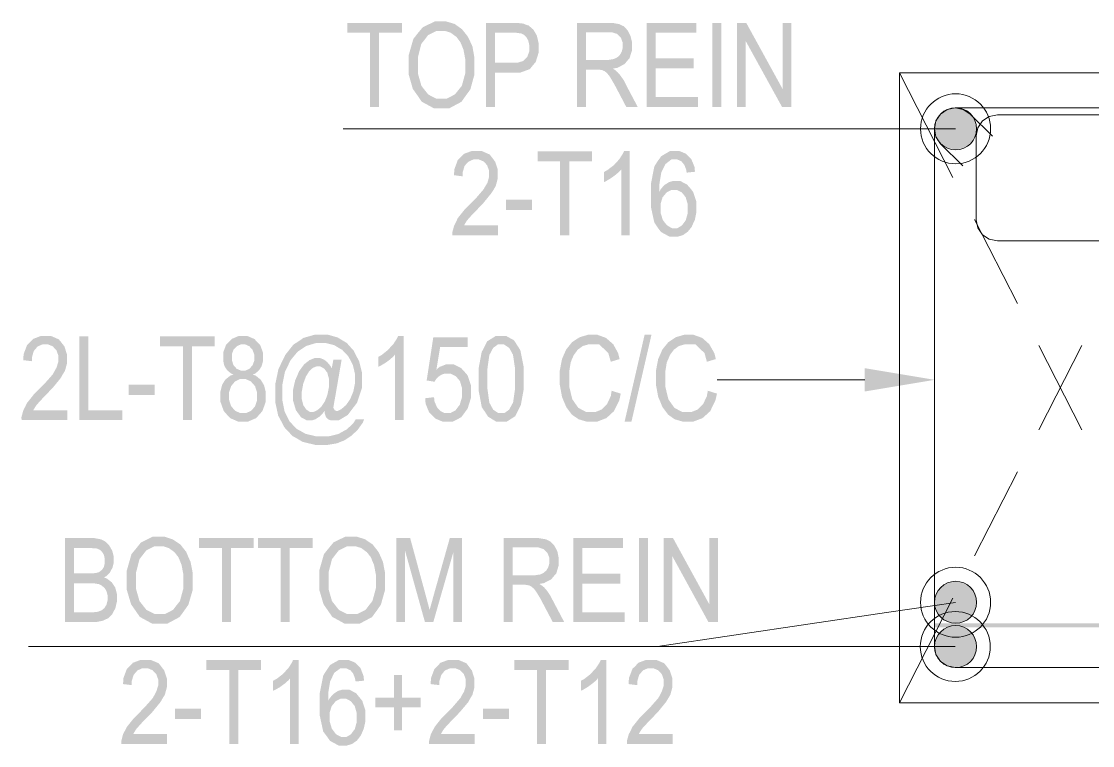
# Model space of a CAD drawing. Header units: millimetres. Extents: x 51.5 to 74.8, y 0.8 to 17.2.
# Drawn here: x 62.199 to 63.2, y 5.616 to 6.292 of the extents above; entities that cross this region are included whole.
import ezdxf

# ---------------------------------------------------------------- set-up
doc = ezdxf.new("R2010")
doc.units = ezdxf.units.MM
doc.layers.add('PDF_Geomertry', color=7, linetype='Continuous')
doc.layers.add('PDF_Solid Fills', color=7, linetype='Continuous')

msp = doc.modelspace()

# ---------------------------------------------------------------- hatches: boundary and pattern name
at = {"layer": 'PDF_Solid Fills', "transparency": 33554559}
for points in [[(62.525, 6.2126), (62.525, 6.2818), (62.5037, 6.2818), (62.5037, 6.2911), (62.5548, 6.2911), (62.5548, 6.2818), (62.5334, 6.2818), (62.5334, 6.2126)], [(62.7834, 6.2126), (62.7834, 6.2911), (62.83, 6.2911), (62.83, 6.2818), (62.7919, 6.2818), (62.7919, 6.2579), (62.8276, 6.2579), (62.8276, 6.2486), (62.7919, 6.2486), (62.7919, 6.2219), (62.8315, 6.2219), (62.8315, 6.2126)], [(62.868, 6.2126), (62.868, 6.2911), (62.8766, 6.2911), (62.9105, 6.2294), (62.9105, 6.2911), (62.9187, 6.2911), (62.9187, 6.2126), (62.91, 6.2126), (62.8761, 6.2741), (62.8761, 6.2126)], [(62.6445, 6.1018), (62.6445, 6.0926), (62.6019, 6.0926), (62.6019, 6.0954), (62.6036, 6.1016), (62.6054, 6.1051), (62.607, 6.1086), (62.6136, 6.1169), (62.6184, 6.1216), (62.624, 6.1272), (62.6312, 6.1356), (62.6329, 6.1387), (62.6347, 6.1416), (62.6363, 6.1473), (62.6363, 6.1498), (62.6363, 6.1529), (62.6345, 6.1577), (62.6329, 6.1597), (62.6311, 6.1615), (62.6268, 6.1634), (62.6241, 6.1634), (62.6215, 6.1634), (62.6169, 6.1613), (62.6151, 6.1594), (62.6133, 6.1573), (62.6116, 6.1515), (62.6116, 6.1476), (62.6034, 6.1487), (62.6038, 6.1543), (62.607, 6.1629), (62.6098, 6.1656), (62.6126, 6.1686), (62.62, 6.1713), (62.6244, 6.1713), (62.6294, 6.1713), (62.6368, 6.168), (62.6394, 6.1647), (62.6419, 6.1613), (62.6444, 6.1538), (62.6444, 6.1497), (62.6444, 6.1459), (62.6425, 6.1387), (62.6405, 6.1352), (62.6384, 6.1319), (62.6309, 6.1227), (62.6254, 6.1169), (62.6219, 6.1133), (62.6173, 6.1084), (62.6162, 6.107), (62.6152, 6.1058), (62.6136, 6.1031), (62.6129, 6.1018)], [(62.7026, 6.0926), (62.7026, 6.1618), (62.6815, 6.1618), (62.6815, 6.1711), (62.7325, 6.1711), (62.7325, 6.1618), (62.7111, 6.1618), (62.7111, 6.0926)], [(62.7676, 6.0926), (62.7597, 6.0926), (62.7597, 6.154), (62.7583, 6.1523), (62.7545, 6.1491), (62.7523, 6.1474), (62.75, 6.1458), (62.7458, 6.1433), (62.7438, 6.1423), (62.7438, 6.1518), (62.747, 6.1536), (62.7529, 6.1581), (62.7554, 6.1608), (62.7579, 6.1636), (62.7613, 6.1688), (62.7625, 6.1713), (62.7676, 6.1713)], [(62.2419, 5.929), (62.2419, 5.9197), (62.1993, 5.9197), (62.1991, 5.9224), (62.2009, 5.9288), (62.2027, 5.9323), (62.2044, 5.9358), (62.2109, 5.944), (62.2157, 5.9487), (62.2212, 5.9543), (62.2286, 5.9627), (62.2302, 5.9658), (62.2319, 5.9688), (62.2337, 5.9744), (62.2337, 5.977), (62.2337, 5.9799), (62.2319, 5.9849), (62.2302, 5.9868), (62.2284, 5.9887), (62.2241, 5.9905), (62.2215, 5.9905), (62.2187, 5.9905), (62.2143, 5.9886), (62.2125, 5.9865), (62.2107, 5.9844), (62.209, 5.9786), (62.209, 5.9748), (62.2008, 5.9758), (62.2012, 5.9815), (62.2044, 5.9899), (62.2072, 5.9927), (62.21, 5.9956), (62.2172, 5.9984), (62.2218, 5.9984), (62.2268, 5.9984), (62.2341, 5.9952), (62.2368, 5.9919), (62.2393, 5.9886), (62.2418, 5.9809), (62.2418, 5.9768), (62.2418, 5.973), (62.2398, 5.9658), (62.2377, 5.9624), (62.2358, 5.959), (62.2283, 5.9498), (62.2227, 5.9441), (62.2193, 5.9405), (62.2147, 5.9355), (62.2136, 5.9343), (62.2126, 5.9329), (62.2109, 5.9302), (62.2102, 5.929)], [(62.2532, 5.9197), (62.2532, 5.9981), (62.2616, 5.9981), (62.2616, 5.929), (62.2933, 5.929), (62.2933, 5.9197)], [(62.3501, 5.9197), (62.3501, 5.9888), (62.3288, 5.9888), (62.3288, 5.9981), (62.3798, 5.9981), (62.3798, 5.9888), (62.3586, 5.9888), (62.3586, 5.9197)], [(62.5563, 5.9197), (62.5483, 5.9197), (62.5483, 5.9811), (62.547, 5.9794), (62.5433, 5.9762), (62.5411, 5.9745), (62.5387, 5.9729), (62.5345, 5.9704), (62.5326, 5.9695), (62.5326, 5.9788), (62.5358, 5.9806), (62.5416, 5.9852), (62.5441, 5.988), (62.5466, 5.9906), (62.5501, 5.9959), (62.5512, 5.9984), (62.5563, 5.9984)], [(62.5765, 5.9402), (62.5848, 5.9412), (62.5852, 5.9373), (62.5875, 5.9318), (62.5891, 5.9299), (62.5909, 5.9281), (62.5948, 5.9263), (62.597, 5.9263), (62.6, 5.9263), (62.6048, 5.9288), (62.6068, 5.9315), (62.6088, 5.934), (62.6109, 5.9411), (62.6109, 5.9456), (62.6109, 5.9498), (62.609, 5.9563), (62.6069, 5.9587), (62.605, 5.9609), (62.6001, 5.9633), (62.597, 5.9633), (62.5952, 5.9633), (62.5919, 5.9623), (62.5904, 5.9613), (62.5887, 5.9602), (62.5862, 5.9574), (62.5854, 5.9556), (62.5779, 5.9568), (62.5841, 5.9972), (62.6162, 5.9972), (62.6162, 5.988), (62.5905, 5.988), (62.587, 5.9669), (62.5898, 5.9694), (62.5959, 5.9718), (62.5991, 5.9718), (62.6033, 5.9718), (62.6102, 5.9683), (62.6133, 5.9649), (62.6162, 5.9615), (62.6193, 5.9522), (62.6193, 5.9463), (62.6193, 5.9405), (62.6162, 5.9306), (62.6133, 5.9266), (62.6102, 5.9224), (62.6022, 5.9183), (62.5972, 5.9183), (62.593, 5.9183), (62.5859, 5.9212), (62.583, 5.9241), (62.5802, 5.927), (62.5769, 5.9351)], [(62.7508, 5.9472), (62.7593, 5.9445), (62.7579, 5.938), (62.7529, 5.9281), (62.7494, 5.9248), (62.7458, 5.9216), (62.7372, 5.9183), (62.732, 5.9183), (62.7276, 5.9183), (62.72, 5.9205), (62.7168, 5.9227), (62.7136, 5.9249), (62.7084, 5.9319), (62.7063, 5.9368), (62.7044, 5.9415), (62.7023, 5.9529), (62.7023, 5.9594), (62.7023, 5.9659), (62.7044, 5.9769), (62.7063, 5.9813), (62.7084, 5.9859), (62.7138, 5.9926), (62.7173, 5.9949), (62.7208, 5.9972), (62.7286, 5.9995), (62.7327, 5.9995), (62.7375, 5.9995), (62.7455, 5.9966), (62.7488, 5.9937), (62.7522, 5.9908), (62.7569, 5.9823), (62.7582, 5.9768), (62.75, 5.9743), (62.7477, 5.9824), (62.7391, 5.9906), (62.7326, 5.9906), (62.7294, 5.9906), (62.7238, 5.989), (62.7215, 5.9873), (62.7191, 5.9856), (62.7154, 5.9805), (62.7138, 5.977), (62.7125, 5.9736), (62.7111, 5.9648), (62.7111, 5.9594), (62.7111, 5.9513), (62.714, 5.9393), (62.7168, 5.9352), (62.7197, 5.9312), (62.7272, 5.9272), (62.7319, 5.9272), (62.7354, 5.9272), (62.7415, 5.9297), (62.744, 5.9322), (62.7465, 5.9347), (62.75, 5.9422)], [(62.8407, 5.9472), (62.8493, 5.9445), (62.8477, 5.938), (62.8429, 5.9281), (62.8393, 5.9248), (62.8357, 5.9216), (62.827, 5.9183), (62.822, 5.9183), (62.8175, 5.9183), (62.8098, 5.9205), (62.8066, 5.9227), (62.8036, 5.9249), (62.7983, 5.9319), (62.7963, 5.9368), (62.7943, 5.9415), (62.7922, 5.9529), (62.7922, 5.9594), (62.7922, 5.9659), (62.7943, 5.9769), (62.7963, 5.9813), (62.7983, 5.9859), (62.8038, 5.9926), (62.8073, 5.9949), (62.8107, 5.9972), (62.8184, 5.9995), (62.8227, 5.9995), (62.8273, 5.9995), (62.8354, 5.9966), (62.8387, 5.9937), (62.842, 5.9908), (62.8468, 5.9823), (62.8482, 5.9768), (62.8398, 5.9743), (62.8376, 5.9824), (62.829, 5.9906), (62.8225, 5.9906), (62.8193, 5.9906), (62.8137, 5.989), (62.8113, 5.9873), (62.809, 5.9856), (62.8052, 5.9805), (62.8038, 5.977), (62.8023, 5.9736), (62.8009, 5.9648), (62.8009, 5.9594), (62.8009, 5.9513), (62.8038, 5.9393), (62.8066, 5.9352), (62.8095, 5.9312), (62.817, 5.9272), (62.8218, 5.9272), (62.8252, 5.9272), (62.8313, 5.9297), (62.8338, 5.9322), (62.8363, 5.9347), (62.8398, 5.9422)], [(62.3865, 5.7309), (62.3865, 5.8001), (62.3652, 5.8001), (62.3652, 5.8094), (62.4163, 5.8094), (62.4163, 5.8001), (62.395, 5.8001), (62.395, 5.7309)], [(62.4415, 5.7309), (62.4415, 5.8001), (62.4202, 5.8001), (62.4202, 5.8094), (62.4712, 5.8094), (62.4712, 5.8001), (62.45, 5.8001), (62.45, 5.7309)], [(62.5497, 5.7309), (62.5497, 5.8094), (62.5625, 5.8094), (62.5776, 5.7538), (62.5807, 5.7422), (62.5812, 5.7444), (62.583, 5.7506), (62.5841, 5.7548), (62.5995, 5.8094), (62.6109, 5.8094), (62.6109, 5.7309), (62.6029, 5.7309), (62.6029, 5.7966), (62.5841, 5.7309), (62.5763, 5.7309), (62.5577, 5.7977), (62.5577, 5.7309)], [(62.715, 5.7309), (62.715, 5.8094), (62.7615, 5.8094), (62.7615, 5.8001), (62.7234, 5.8001), (62.7234, 5.7762), (62.759, 5.7762), (62.759, 5.7669), (62.7234, 5.7669), (62.7234, 5.7402), (62.7629, 5.7402), (62.7629, 5.7309)], [(62.7994, 5.7309), (62.7994, 5.8094), (62.8082, 5.8094), (62.842, 5.7477), (62.842, 5.8094), (62.8501, 5.8094), (62.8501, 5.7309), (62.8413, 5.7309), (62.8076, 5.7924), (62.8076, 5.7309)], [(62.3351, 5.6262), (62.3351, 5.6169), (62.2926, 5.6169), (62.2925, 5.6197), (62.2941, 5.6261), (62.2959, 5.6295), (62.2977, 5.633), (62.3043, 5.6412), (62.309, 5.6459), (62.3145, 5.6515), (62.3219, 5.6599), (62.3236, 5.663), (62.3252, 5.6661), (62.327, 5.6716), (62.327, 5.6743), (62.327, 5.6772), (62.3252, 5.6822), (62.3234, 5.684), (62.3218, 5.6859), (62.3175, 5.6877), (62.3148, 5.6877), (62.312, 5.6877), (62.3076, 5.6858), (62.3058, 5.6837), (62.304, 5.6816), (62.3022, 5.6758), (62.3022, 5.672), (62.2941, 5.673), (62.2945, 5.6787), (62.2977, 5.6872), (62.3005, 5.6899), (62.3033, 5.6929), (62.3105, 5.6956), (62.3151, 5.6956), (62.32, 5.6956), (62.3275, 5.6924), (62.33, 5.6891), (62.3326, 5.6858), (62.3351, 5.6781), (62.3351, 5.674), (62.3351, 5.6702), (62.3332, 5.663), (62.3311, 5.6597), (62.3291, 5.6562), (62.3216, 5.647), (62.3161, 5.6413), (62.3125, 5.6377), (62.308, 5.6327), (62.3069, 5.6315), (62.3059, 5.6301), (62.3043, 5.6274), (62.3036, 5.6262)], [(62.3933, 5.6169), (62.3933, 5.6861), (62.372, 5.6861), (62.372, 5.6954), (62.423, 5.6954), (62.423, 5.6861), (62.4018, 5.6861), (62.4018, 5.6169)], [(62.4582, 5.6169), (62.4502, 5.6169), (62.4502, 5.6783), (62.4488, 5.6766), (62.4452, 5.6734), (62.4429, 5.6718), (62.4407, 5.6701), (62.4363, 5.6676), (62.4344, 5.6668), (62.4344, 5.6761), (62.4377, 5.6779), (62.4436, 5.6824), (62.4461, 5.6852), (62.4486, 5.6879), (62.452, 5.6931), (62.453, 5.6956), (62.4582, 5.6956)], [(62.6227, 5.6262), (62.6227, 5.6169), (62.5801, 5.6169), (62.5801, 5.6197), (62.5818, 5.6261), (62.5836, 5.6295), (62.5854, 5.633), (62.5919, 5.6412), (62.5966, 5.6459), (62.6022, 5.6515), (62.6094, 5.6599), (62.6111, 5.663), (62.6129, 5.6661), (62.6145, 5.6716), (62.6145, 5.6743), (62.6145, 5.6772), (62.6127, 5.6822), (62.6111, 5.684), (62.6093, 5.6859), (62.605, 5.6877), (62.6025, 5.6877), (62.5997, 5.6877), (62.5951, 5.6858), (62.5933, 5.6837), (62.5916, 5.6816), (62.5898, 5.6758), (62.5898, 5.672), (62.5816, 5.673), (62.582, 5.6787), (62.5852, 5.6872), (62.588, 5.6899), (62.5908, 5.6929), (62.5982, 5.6956), (62.6026, 5.6956), (62.6076, 5.6956), (62.6151, 5.6924), (62.6176, 5.6891), (62.6201, 5.6858), (62.6226, 5.6781), (62.6226, 5.674), (62.6226, 5.6702), (62.6207, 5.663), (62.6187, 5.6597), (62.6168, 5.6562), (62.6091, 5.647), (62.6036, 5.6413), (62.6001, 5.6377), (62.5955, 5.6327), (62.5945, 5.6315), (62.5934, 5.6301), (62.5918, 5.6274), (62.5912, 5.6262)], [(62.6809, 5.6169), (62.6809, 5.6861), (62.6597, 5.6861), (62.6597, 5.6954), (62.7107, 5.6954), (62.7107, 5.6861), (62.6894, 5.6861), (62.6894, 5.6169)], [(62.7458, 5.6169), (62.7379, 5.6169), (62.7379, 5.6783), (62.7365, 5.6766), (62.7327, 5.6734), (62.7305, 5.6718), (62.7282, 5.6701), (62.724, 5.6676), (62.722, 5.6668), (62.722, 5.6761), (62.7254, 5.6779), (62.7311, 5.6824), (62.7336, 5.6852), (62.7361, 5.6879), (62.7395, 5.6931), (62.7407, 5.6956), (62.7458, 5.6956)], [(62.8077, 5.6262), (62.8077, 5.6169), (62.7651, 5.6169), (62.765, 5.6197), (62.7668, 5.6261), (62.7686, 5.6295), (62.7702, 5.633), (62.7768, 5.6412), (62.7815, 5.6459), (62.787, 5.6515), (62.7944, 5.6599), (62.7961, 5.663), (62.7977, 5.6661), (62.7995, 5.6716), (62.7995, 5.6743), (62.7995, 5.6772), (62.7977, 5.6822), (62.7961, 5.684), (62.7943, 5.6859), (62.79, 5.6877), (62.7873, 5.6877), (62.7845, 5.6877), (62.7801, 5.6858), (62.7783, 5.6837), (62.7765, 5.6816), (62.7748, 5.6758), (62.7748, 5.672), (62.7666, 5.673), (62.767, 5.6787), (62.7702, 5.6872), (62.773, 5.6899), (62.7758, 5.6929), (62.783, 5.6956), (62.7876, 5.6956), (62.7926, 5.6956), (62.8, 5.6924), (62.8026, 5.6891), (62.8051, 5.6858), (62.8076, 5.6781), (62.8076, 5.674), (62.8076, 5.6702), (62.8057, 5.663), (62.8037, 5.6597), (62.8016, 5.6562), (62.7941, 5.647), (62.7886, 5.6413), (62.7851, 5.6377), (62.7805, 5.6327), (62.7794, 5.6315), (62.7784, 5.6301), (62.7768, 5.6274), (62.7761, 5.6262)], [(62.5473, 5.6297), (62.5473, 5.6512), (62.5298, 5.6512), (62.5298, 5.6602), (62.5473, 5.6602), (62.5473, 5.6816), (62.5548, 5.6816), (62.5548, 5.6602), (62.5723, 5.6602), (62.5723, 5.6512), (62.5548, 5.6512), (62.5548, 5.6297)]]:
    msp.add_hatch(color=256, dxfattribs=at).paths.add_polyline_path(points)
h = msp.add_hatch(color=256, dxfattribs=at)
h.paths.add_polyline_path([(62.5611, 6.2508), (62.5611, 6.2608), (62.5655, 6.2762), (62.5698, 6.2816), (62.5743, 6.287), (62.5854, 6.2924), (62.5919, 6.2924), (62.5962, 6.2924), (62.604, 6.2901), (62.6075, 6.2876), (62.6109, 6.2852), (62.6165, 6.2781), (62.6186, 6.2736), (62.6207, 6.269), (62.6226, 6.2581), (62.6226, 6.2518), (62.6226, 6.243), (62.6187, 6.2288), (62.6147, 6.2234), (62.6104, 6.2173), (62.599, 6.2112), (62.5919, 6.2112), (62.5847, 6.2112), (62.5733, 6.2174), (62.569, 6.2237), (62.565, 6.2293), (62.5611, 6.2429)])
h.paths.add_polyline_path([(62.5698, 6.2506), (62.5698, 6.2434), (62.573, 6.2322), (62.5762, 6.2281), (62.5794, 6.2241), (62.5872, 6.2201), (62.5918, 6.2201), (62.5965, 6.2201), (62.6044, 6.2243), (62.6076, 6.2283), (62.6108, 6.2323), (62.614, 6.2441), (62.614, 6.252), (62.614, 6.257), (62.6123, 6.2661), (62.6107, 6.2701), (62.6094, 6.2731), (62.6057, 6.278), (62.603, 6.2799), (62.6005, 6.2818), (62.595, 6.2836), (62.5919, 6.2836), (62.5872, 6.2836), (62.5791, 6.2795), (62.5761, 6.2755), (62.5729, 6.2715), (62.5698, 6.2591)])
h = msp.add_hatch(color=256, dxfattribs=at)
h.paths.add_polyline_path([(62.6334, 6.2126), (62.6334, 6.2911), (62.6577, 6.2911), (62.6619, 6.2911), (62.6683, 6.2904), (62.6704, 6.2895), (62.6732, 6.2886), (62.6776, 6.2848), (62.6793, 6.282), (62.6808, 6.2793), (62.6825, 6.2724), (62.6825, 6.2686), (62.6825, 6.2631), (62.6798, 6.2545), (62.677, 6.2512), (62.6744, 6.2479), (62.6651, 6.2445), (62.6584, 6.2445), (62.6419, 6.2445), (62.6419, 6.2126)])
h.paths.add_polyline_path([(62.6419, 6.2538), (62.6586, 6.2538), (62.6626, 6.2538), (62.6683, 6.2555), (62.6701, 6.2573), (62.6719, 6.2591), (62.6738, 6.2645), (62.6738, 6.268), (62.6738, 6.2704), (62.6729, 6.2744), (62.672, 6.2761), (62.6711, 6.2777), (62.669, 6.2799), (62.6676, 6.2806), (62.6663, 6.2812), (62.6618, 6.2818), (62.6584, 6.2818), (62.6419, 6.2818)])
h = msp.add_hatch(color=256, dxfattribs=at)
h.paths.add_polyline_path([(62.7183, 6.2126), (62.7183, 6.2911), (62.7469, 6.2911), (62.7513, 6.2911), (62.758, 6.2899), (62.7601, 6.2888), (62.7622, 6.2879), (62.7657, 6.2841), (62.767, 6.2816), (62.7684, 6.279), (62.7698, 6.2731), (62.7698, 6.2697), (62.7698, 6.2652), (62.7675, 6.2581), (62.7652, 6.2554), (62.7629, 6.2526), (62.7562, 6.2491), (62.7518, 6.2483), (62.7536, 6.2473), (62.7562, 6.2451), (62.7572, 6.244), (62.7591, 6.2418), (62.7625, 6.2368), (62.7638, 6.234), (62.7751, 6.2126), (62.7644, 6.2126), (62.7558, 6.229), (62.7533, 6.2337), (62.7495, 6.2401), (62.7483, 6.2419), (62.7469, 6.2436), (62.7445, 6.2458), (62.7433, 6.2463), (62.7422, 6.2469), (62.7388, 6.2474), (62.7366, 6.2474), (62.7268, 6.2474), (62.7268, 6.2126)])
h.paths.add_polyline_path([(62.7268, 6.2565), (62.7452, 6.2565), (62.7482, 6.2565), (62.7527, 6.2573), (62.7543, 6.258), (62.7559, 6.2587), (62.7583, 6.2609), (62.7593, 6.2624), (62.7602, 6.2641), (62.7611, 6.2677), (62.7611, 6.2697), (62.7611, 6.2727), (62.7594, 6.2773), (62.7576, 6.2791), (62.7558, 6.2808), (62.7507, 6.2824), (62.7472, 6.2824), (62.7268, 6.2824)])
h = msp.add_hatch(color=256, dxfattribs=at)
h.paths.add_polyline_path([(62.8287, 6.1519), (62.8209, 6.1511), (62.8204, 6.1541), (62.8187, 6.1584), (62.8176, 6.1597), (62.8161, 6.1616), (62.8122, 6.1634), (62.81, 6.1634), (62.8066, 6.1634), (62.8011, 6.1591), (62.799, 6.1548), (62.7972, 6.1512), (62.7954, 6.1402), (62.7954, 6.133), (62.7966, 6.1356), (62.8001, 6.1395), (62.8022, 6.1408), (62.8043, 6.1422), (62.8086, 6.1434), (62.8109, 6.1434), (62.8147, 6.1434), (62.8213, 6.1399), (62.8243, 6.1365), (62.827, 6.133), (62.83, 6.1238), (62.83, 6.118), (62.83, 6.1141), (62.8286, 6.1069), (62.827, 6.1037), (62.8257, 6.1005), (62.8219, 6.0958), (62.8197, 6.0943), (62.8175, 6.0927), (62.8125, 6.0912), (62.8098, 6.0912), (62.805, 6.0912), (62.7969, 6.0956), (62.7937, 6.0999), (62.7907, 6.1044), (62.7875, 6.119), (62.7875, 6.1293), (62.7875, 6.1406), (62.7907, 6.1569), (62.7938, 6.1618), (62.7972, 6.1665), (62.8054, 6.1713), (62.8105, 6.1713), (62.8141, 6.1713), (62.8202, 6.1688), (62.8227, 6.1663), (62.8252, 6.1638), (62.8282, 6.1566)])
h.paths.add_polyline_path([(62.7965, 6.118), (62.7965, 6.1137), (62.7986, 6.1069), (62.8005, 6.1043), (62.8026, 6.1018), (62.8072, 6.0991), (62.8098, 6.0991), (62.8122, 6.0991), (62.8163, 6.1016), (62.8182, 6.104), (62.82, 6.1065), (62.8219, 6.1131), (62.8219, 6.1174), (62.8219, 6.1216), (62.82, 6.128), (62.8182, 6.1304), (62.8163, 6.1327), (62.8119, 6.1349), (62.8093, 6.1349), (62.8068, 6.1349), (62.8023, 6.1327), (62.8004, 6.1304), (62.7984, 6.1281), (62.7965, 6.1219)])
h = msp.add_hatch(color=256, dxfattribs=at)
h.paths.add_polyline_path([(62.3973, 5.9623), (62.395, 5.9634), (62.3913, 5.9665), (62.3901, 5.9684), (62.3888, 5.9704), (62.3877, 5.9754), (62.3877, 5.9783), (62.3877, 5.9829), (62.3904, 5.9901), (62.393, 5.9929), (62.3957, 5.9956), (62.4022, 5.9984), (62.4062, 5.9984), (62.4102, 5.9984), (62.4169, 5.9956), (62.4195, 5.9927), (62.4223, 5.9899), (62.425, 5.9826), (62.425, 5.978), (62.425, 5.9752), (62.4237, 5.9704), (62.4226, 5.9684), (62.4213, 5.9665), (62.4179, 5.9634), (62.4154, 5.9623), (62.4183, 5.9612), (62.4229, 5.9574), (62.4244, 5.9548), (62.4259, 5.9523), (62.4275, 5.9459), (62.4275, 5.942), (62.4275, 5.9369), (62.4244, 5.9283), (62.4215, 5.9249), (62.4184, 5.9216), (62.4108, 5.9183), (62.4063, 5.9183), (62.4018, 5.9183), (62.3943, 5.9216), (62.3912, 5.9249), (62.3882, 5.9283), (62.3851, 5.937), (62.3851, 5.9423), (62.3851, 5.9463), (62.3868, 5.9529), (62.3883, 5.9554), (62.39, 5.9579), (62.3944, 5.9613)])
h.paths.add_polyline_path([(62.3932, 5.9423), (62.3932, 5.9387), (62.3951, 5.9329), (62.397, 5.9306), (62.399, 5.9284), (62.4037, 5.9263), (62.4063, 5.9263), (62.4091, 5.9263), (62.4137, 5.9284), (62.4157, 5.9305), (62.4175, 5.9327), (62.4194, 5.9384), (62.4194, 5.942), (62.4194, 5.9456), (62.4175, 5.9515), (62.4155, 5.9537), (62.4136, 5.9559), (62.4088, 5.9581), (62.4061, 5.9581), (62.4034, 5.9581), (62.3988, 5.9559), (62.3969, 5.9537), (62.3951, 5.9515), (62.3932, 5.9458)])
h.paths.add_polyline_path([(62.3958, 5.9786), (62.3958, 5.9758), (62.3973, 5.9712), (62.3988, 5.9694), (62.4004, 5.9677), (62.4041, 5.9661), (62.4063, 5.9661), (62.4086, 5.9661), (62.4122, 5.9677), (62.4137, 5.9694), (62.4152, 5.9711), (62.4168, 5.9754), (62.4168, 5.9781), (62.4168, 5.9808), (62.4152, 5.9854), (62.4137, 5.987), (62.4122, 5.9888), (62.4084, 5.9905), (62.4062, 5.9905), (62.4041, 5.9905), (62.4004, 5.9888), (62.3988, 5.9872), (62.3973, 5.9855), (62.3958, 5.9812)])
h = msp.add_hatch(color=256, dxfattribs=at)
h.paths.add_polyline_path([(62.4825, 5.9284), (62.4809, 5.9262), (62.4776, 5.9229), (62.4758, 5.9218), (62.474, 5.9206), (62.4707, 5.9195), (62.4691, 5.9195), (62.4659, 5.9195), (62.4605, 5.9224), (62.4583, 5.9254), (62.4557, 5.929), (62.453, 5.938), (62.453, 5.9436), (62.453, 5.9481), (62.455, 5.9569), (62.4569, 5.9612), (62.4587, 5.9655), (62.4633, 5.9718), (62.4658, 5.9738), (62.4684, 5.9758), (62.4736, 5.9779), (62.4761, 5.9779), (62.4779, 5.9779), (62.4813, 5.9766), (62.4832, 5.9754), (62.4848, 5.9741), (62.4879, 5.9705), (62.4891, 5.968), (62.4907, 5.9762), (62.4984, 5.9762), (62.4922, 5.9402), (62.4915, 5.9365), (62.4908, 5.9323), (62.4908, 5.9319), (62.4908, 5.9312), (62.4913, 5.9299), (62.4918, 5.9294), (62.4922, 5.9288), (62.4933, 5.9284), (62.4938, 5.9284), (62.4951, 5.9284), (62.4984, 5.9302), (62.5007, 5.9322), (62.5027, 5.934), (62.5065, 5.9395), (62.5079, 5.943), (62.5094, 5.9466), (62.5109, 5.9543), (62.5109, 5.9581), (62.5109, 5.963), (62.5088, 5.9716), (62.5068, 5.9754), (62.5047, 5.9793), (62.499, 5.9854), (62.4954, 5.9874), (62.4918, 5.9897), (62.4838, 5.9918), (62.4795, 5.9918), (62.4745, 5.9918), (62.4654, 5.9891), (62.4612, 5.9863), (62.4572, 5.9836), (62.4505, 5.9755), (62.448, 5.9701), (62.4454, 5.9647), (62.4429, 5.9523), (62.4429, 5.9454), (62.4429, 5.9388), (62.4451, 5.9277), (62.4475, 5.9231), (62.4497, 5.9186), (62.4563, 5.9116), (62.4605, 5.9093), (62.4648, 5.9069), (62.475, 5.9045), (62.4808, 5.9045), (62.4861, 5.9045), (62.4954, 5.9068), (62.4994, 5.909), (62.5034, 5.9112), (62.5095, 5.917), (62.5116, 5.9206), (62.5195, 5.9206), (62.5182, 5.9174), (62.5138, 5.9112), (62.5109, 5.9083), (62.5079, 5.9054), (62.5012, 5.9009), (62.4976, 5.8995), (62.494, 5.898), (62.4855, 5.8966), (62.4808, 5.8966), (62.4738, 5.8966), (62.462, 5.8994), (62.4573, 5.9022), (62.4525, 5.9049), (62.4448, 5.9131), (62.442, 5.9186), (62.4391, 5.924), (62.4363, 5.937), (62.4363, 5.9447), (62.4363, 5.9529), (62.4394, 5.9676), (62.4426, 5.9741), (62.4457, 5.9806), (62.4534, 5.9904), (62.4582, 5.9934), (62.4627, 5.9966), (62.4737, 5.9997), (62.48, 5.9997), (62.4852, 5.9997), (62.4947, 5.997), (62.4988, 5.9945), (62.5032, 5.9919), (62.5098, 5.9845), (62.5123, 5.9795), (62.5148, 5.9747), (62.5175, 5.9638), (62.5175, 5.958), (62.5175, 5.9499), (62.5127, 5.9358), (62.508, 5.9297), (62.5041, 5.9245), (62.4955, 5.9194), (62.4909, 5.9194), (62.4887, 5.9194), (62.4857, 5.9205), (62.4847, 5.9216), (62.4837, 5.9227), (62.4826, 5.9261)])
h.paths.add_polyline_path([(62.4612, 5.943), (62.4612, 5.9393), (62.4626, 5.9336), (62.4641, 5.9315), (62.4655, 5.9295), (62.4688, 5.9274), (62.4707, 5.9274), (62.4722, 5.9274), (62.4757, 5.929), (62.4775, 5.9306), (62.4794, 5.9322), (62.4826, 5.937), (62.484, 5.9404), (62.4852, 5.9437), (62.4866, 5.9508), (62.4866, 5.9544), (62.4866, 5.9581), (62.4851, 5.964), (62.4836, 5.9659), (62.4822, 5.9679), (62.4784, 5.9699), (62.4763, 5.9699), (62.4747, 5.9699), (62.4715, 5.9686), (62.4698, 5.967), (62.4682, 5.9656), (62.4651, 5.9606), (62.4638, 5.9572), (62.4625, 5.9536), (62.4612, 5.9465)])
h = msp.add_hatch(color=256, dxfattribs=at)
h.paths.add_polyline_path([(62.6265, 5.9584), (62.6265, 5.9683), (62.6293, 5.9833), (62.6319, 5.9883), (62.6345, 5.9934), (62.6425, 5.9984), (62.6476, 5.9984), (62.6522, 5.9984), (62.6595, 5.9944), (62.6622, 5.9902), (62.6654, 5.9852), (62.6686, 5.9694), (62.6686, 5.9584), (62.6686, 5.9486), (62.6659, 5.9337), (62.6633, 5.9286), (62.6607, 5.9234), (62.6527, 5.9183), (62.6475, 5.9183), (62.6429, 5.9183), (62.6354, 5.9229), (62.6325, 5.9273), (62.6294, 5.9319), (62.6265, 5.9473)])
h.paths.add_polyline_path([(62.6347, 5.9584), (62.6347, 5.9488), (62.6365, 5.9361), (62.6383, 5.9327), (62.6401, 5.9295), (62.6448, 5.9263), (62.6477, 5.9263), (62.6505, 5.9263), (62.655, 5.9295), (62.6568, 5.9329), (62.6587, 5.9362), (62.6605, 5.949), (62.6605, 5.9584), (62.6605, 5.968), (62.6586, 5.9808), (62.6568, 5.9841), (62.655, 5.9873), (62.6502, 5.9905), (62.6473, 5.9905), (62.6445, 5.9905), (62.6401, 5.9873), (62.6383, 5.984), (62.6365, 5.9806), (62.6347, 5.9679)])
h = msp.add_hatch(color=256, dxfattribs=at)
h.paths.add_polyline_path([(62.2398, 5.7309), (62.2398, 5.8094), (62.264, 5.8094), (62.2676, 5.8094), (62.2734, 5.8083), (62.2757, 5.8072), (62.2777, 5.8061), (62.2813, 5.8024), (62.2826, 5.8001), (62.284, 5.7976), (62.2854, 5.7923), (62.2854, 5.7894), (62.2854, 5.7866), (62.2843, 5.7818), (62.283, 5.7797), (62.2819, 5.7774), (62.2786, 5.774), (62.2763, 5.7727), (62.2791, 5.7716), (62.2836, 5.7681), (62.2851, 5.7658), (62.2868, 5.7633), (62.2884, 5.7573), (62.2884, 5.7537), (62.2884, 5.7501), (62.2869, 5.7438), (62.2855, 5.7412), (62.284, 5.7384), (62.2801, 5.7345), (62.2777, 5.7334), (62.2752, 5.7322), (62.2686, 5.7309), (62.2643, 5.7309)])
h.paths.add_polyline_path([(62.2483, 5.7402), (62.2644, 5.7402), (62.267, 5.7402), (62.2709, 5.7406), (62.2722, 5.7412), (62.274, 5.7419), (62.2768, 5.7441), (62.2777, 5.7458), (62.2787, 5.7473), (62.2797, 5.7513), (62.2797, 5.7537), (62.2797, 5.7559), (62.2787, 5.7597), (62.2779, 5.7612), (62.2769, 5.7627), (62.2744, 5.7649), (62.2729, 5.7658), (62.2713, 5.7665), (62.2665, 5.7672), (62.2633, 5.7672), (62.2483, 5.7672)])
h.paths.add_polyline_path([(62.2483, 5.7765), (62.2623, 5.7765), (62.265, 5.7765), (62.2688, 5.7768), (62.2701, 5.7772), (62.2718, 5.7777), (62.2743, 5.7797), (62.2752, 5.7809), (62.2761, 5.7823), (62.277, 5.7859), (62.277, 5.7881), (62.277, 5.7902), (62.2762, 5.7938), (62.2754, 5.7952), (62.2745, 5.7966), (62.2723, 5.7986), (62.2709, 5.7991), (62.2697, 5.7997), (62.2648, 5.8001), (62.2612, 5.8001), (62.2483, 5.8001)])
h = msp.add_hatch(color=256, dxfattribs=at)
h.paths.add_polyline_path([(62.2976, 5.7691), (62.2976, 5.7791), (62.302, 5.7945), (62.3065, 5.7999), (62.3109, 5.8054), (62.3219, 5.8108), (62.3284, 5.8108), (62.3327, 5.8108), (62.3405, 5.8083), (62.344, 5.8059), (62.3476, 5.8036), (62.3532, 5.7965), (62.3551, 5.7919), (62.3572, 5.7873), (62.3593, 5.7765), (62.3593, 5.7701), (62.3593, 5.7613), (62.3552, 5.7472), (62.3513, 5.7416), (62.3469, 5.7356), (62.3355, 5.7295), (62.3284, 5.7295), (62.3213, 5.7295), (62.3098, 5.7358), (62.3055, 5.742), (62.3016, 5.7476), (62.2976, 5.7612)])
h.paths.add_polyline_path([(62.3063, 5.769), (62.3063, 5.7618), (62.3095, 5.7505), (62.3127, 5.7465), (62.3159, 5.7424), (62.3238, 5.7384), (62.3284, 5.7384), (62.3332, 5.7384), (62.3409, 5.7424), (62.3441, 5.7466), (62.3473, 5.7506), (62.3505, 5.7624), (62.3505, 5.7704), (62.3505, 5.7754), (62.3488, 5.7844), (62.3472, 5.7884), (62.3459, 5.7915), (62.3422, 5.7963), (62.3397, 5.7981), (62.337, 5.8001), (62.3316, 5.8019), (62.3286, 5.8019), (62.3237, 5.8019), (62.3158, 5.7979), (62.3126, 5.7938), (62.3095, 5.7898), (62.3063, 5.7774)])
h = msp.add_hatch(color=256, dxfattribs=at)
h.paths.add_polyline_path([(62.4775, 5.7691), (62.4775, 5.7791), (62.4819, 5.7945), (62.4863, 5.7999), (62.4908, 5.8054), (62.5018, 5.8108), (62.5083, 5.8108), (62.5126, 5.8108), (62.5204, 5.8083), (62.5238, 5.8059), (62.5273, 5.8036), (62.5329, 5.7965), (62.535, 5.7919), (62.537, 5.7873), (62.5391, 5.7765), (62.5391, 5.7701), (62.5391, 5.7613), (62.5351, 5.7472), (62.5312, 5.7416), (62.5268, 5.7356), (62.5154, 5.7295), (62.5083, 5.7295), (62.5012, 5.7295), (62.4897, 5.7358), (62.4854, 5.742), (62.4815, 5.7476), (62.4775, 5.7612)])
h.paths.add_polyline_path([(62.4862, 5.769), (62.4862, 5.7618), (62.4894, 5.7505), (62.4926, 5.7465), (62.4958, 5.7424), (62.5037, 5.7384), (62.5083, 5.7384), (62.5129, 5.7384), (62.5208, 5.7424), (62.524, 5.7466), (62.5272, 5.7506), (62.5304, 5.7624), (62.5304, 5.7704), (62.5304, 5.7754), (62.5287, 5.7844), (62.527, 5.7884), (62.5258, 5.7915), (62.522, 5.7963), (62.5195, 5.7981), (62.5169, 5.8001), (62.5113, 5.8019), (62.5084, 5.8019), (62.5036, 5.8019), (62.4957, 5.7979), (62.4925, 5.7938), (62.4894, 5.7898), (62.4862, 5.7774)])
h = msp.add_hatch(color=256, dxfattribs=at)
h.paths.add_polyline_path([(62.6498, 5.7309), (62.6498, 5.8094), (62.6783, 5.8094), (62.6829, 5.8094), (62.6894, 5.8083), (62.6915, 5.8072), (62.6937, 5.8061), (62.6972, 5.8024), (62.6986, 5.7999), (62.7, 5.7973), (62.7012, 5.7915), (62.7012, 5.788), (62.7012, 5.7836), (62.699, 5.7763), (62.6966, 5.7737), (62.6943, 5.7709), (62.6876, 5.7674), (62.6832, 5.7666), (62.685, 5.7655), (62.6877, 5.7634), (62.6886, 5.7623), (62.6905, 5.7601), (62.6938, 5.7551), (62.6952, 5.7523), (62.7065, 5.7309), (62.6958, 5.7309), (62.6872, 5.7472), (62.6847, 5.752), (62.6809, 5.7584), (62.6797, 5.7601), (62.6784, 5.7618), (62.6759, 5.7641), (62.6748, 5.7647), (62.6736, 5.7652), (62.6702, 5.7658), (62.6682, 5.7658), (62.6583, 5.7658), (62.6583, 5.7309)])
h.paths.add_polyline_path([(62.6583, 5.7748), (62.6766, 5.7748), (62.6797, 5.7748), (62.6843, 5.7755), (62.6858, 5.7763), (62.6873, 5.777), (62.6898, 5.7793), (62.6907, 5.7808), (62.6916, 5.7823), (62.6926, 5.7859), (62.6926, 5.788), (62.6926, 5.7911), (62.6908, 5.7956), (62.689, 5.7973), (62.6873, 5.7991), (62.6822, 5.8008), (62.6787, 5.8008), (62.6583, 5.8008)])
h = msp.add_hatch(color=256, dxfattribs=at)
h.paths.add_polyline_path([(62.5194, 5.6762), (62.5115, 5.6754), (62.5109, 5.6784), (62.5093, 5.6827), (62.5083, 5.684), (62.5066, 5.6859), (62.5029, 5.6877), (62.5007, 5.6877), (62.4972, 5.6877), (62.4916, 5.6836), (62.4895, 5.6793), (62.4877, 5.6755), (62.4859, 5.6647), (62.4859, 5.6574), (62.4873, 5.6599), (62.4908, 5.6638), (62.4929, 5.6652), (62.4948, 5.6665), (62.4993, 5.6679), (62.5015, 5.6679), (62.5054, 5.6679), (62.512, 5.6644), (62.5148, 5.6609), (62.5177, 5.6574), (62.5207, 5.6481), (62.5207, 5.6423), (62.5207, 5.6384), (62.5191, 5.6312), (62.5177, 5.628), (62.5163, 5.6248), (62.5126, 5.6201), (62.5104, 5.6186), (62.5082, 5.617), (62.5032, 5.6155), (62.5005, 5.6155), (62.4957, 5.6155), (62.4876, 5.6199), (62.4844, 5.6244), (62.4812, 5.6287), (62.478, 5.6434), (62.478, 5.6536), (62.478, 5.6649), (62.4813, 5.6812), (62.4845, 5.6861), (62.4877, 5.6909), (62.4961, 5.6956), (62.5011, 5.6956), (62.5048, 5.6956), (62.5109, 5.6931), (62.5134, 5.6906), (62.5159, 5.6883), (62.5188, 5.6809)])
h.paths.add_polyline_path([(62.4872, 5.6423), (62.4872, 5.6381), (62.4893, 5.6312), (62.4912, 5.6287), (62.4932, 5.6261), (62.4979, 5.6236), (62.5005, 5.6236), (62.5029, 5.6236), (62.507, 5.6259), (62.5088, 5.6284), (62.5107, 5.6308), (62.5125, 5.6374), (62.5125, 5.6418), (62.5125, 5.6459), (62.5107, 5.6524), (62.5088, 5.6547), (62.507, 5.657), (62.5026, 5.6594), (62.5, 5.6594), (62.4975, 5.6594), (62.4929, 5.657), (62.4911, 5.6548), (62.4891, 5.6524), (62.4872, 5.6462)])

# ---------------------------------------------------------------- linework, layer by layer
at = {"layer": 'PDF_Geomertry', "lineweight": 0}
for points in [[(63.0197, 6.2444), (63.0697, 6.1466)], [(63.1068, 6.1851), (63.0859, 6.2059), (63.0795, 6.2102), (63.072, 6.2118), (63.0645, 6.2102), (63.0582, 6.2059), (63.0538, 6.1995), (63.0525, 6.192), (63.0525, 5.708), (63.0538, 5.7005), (63.0582, 5.6941), (63.0645, 5.6899), (63.072, 5.6884), (63.2683, 5.6884)], [(63.2683, 6.2118), (63.072, 6.2118), (63.0645, 6.2102), (63.0582, 6.2059), (63.0538, 6.1995), (63.0525, 6.192), (63.0538, 6.1845), (63.0582, 6.1781), (63.079, 6.1574)], [(65.7136, 6.2052), (63.1113, 6.2052), (63.1037, 6.2037), (63.0975, 6.1994), (63.0932, 6.1931), (63.0916, 6.1855), (63.0916, 6.107), (63.0932, 6.0995), (63.0975, 6.0931), (63.1037, 6.089), (63.1113, 6.0874), (65.7136, 6.0874)], [(63.0723, 6.192), (63.0069, 6.192), (62.794, 6.192), (62.5, 6.192)], [(63.0898, 6.1073), (63.13, 6.0287)], [(63.1501, 5.9894), (63.1902, 5.9108)], [(63.1902, 5.9894), (63.1501, 5.9108)], [(62.9873, 5.9574), (62.8495, 5.9574)], [(63.13, 5.8715), (63.0898, 5.7929)], [(63.0723, 5.7494), (63.0076, 5.7398), (62.7937, 5.708), (62.4784, 5.708)], [(63.0697, 5.7534), (63.0197, 5.6556)], [(63.072, 5.708), (63.0066, 5.708), (62.7937, 5.708), (62.2058, 5.708)]]:
    msp.add_lwpolyline(points, dxfattribs=at)
msp.add_lwpolyline([(63.3207, 5.6556), (63.0197, 5.6556), (63.0197, 6.2444), (63.3207, 6.2444), (63.3207, 5.6556)], close=True, dxfattribs=at)
for points in [[(63.105, 6.192), (63.105, 6.2101), (63.0904, 6.2248), (63.0723, 6.2248), (63.0543, 6.2248), (63.0395, 6.2101), (63.0395, 6.192), (63.0395, 6.174), (63.0543, 6.1594), (63.0723, 6.1594), (63.0904, 6.1594), (63.105, 6.174), (63.105, 6.192)], [(63.0919, 6.192), (63.0919, 6.2029), (63.0832, 6.2118), (63.0723, 6.2118), (63.0615, 6.2118), (63.0526, 6.2029), (63.0526, 6.192), (63.0526, 6.1812), (63.0615, 6.1724), (63.0723, 6.1724), (63.0832, 6.1724), (63.0919, 6.1812), (63.0919, 6.192)], [(63.0919, 6.192), (63.0919, 6.2029), (63.0832, 6.2118), (63.0723, 6.2118), (63.0615, 6.2118), (63.0526, 6.2029), (63.0526, 6.192), (63.0526, 6.1812), (63.0615, 6.1724), (63.0723, 6.1724), (63.0832, 6.1724), (63.0919, 6.1812), (63.0919, 6.192)], [(63.105, 5.7494), (63.105, 5.7674), (63.0904, 5.7822), (63.0723, 5.7822), (63.0543, 5.7822), (63.0395, 5.7674), (63.0395, 5.7494), (63.0395, 5.7313), (63.0543, 5.7168), (63.0723, 5.7168), (63.0904, 5.7168), (63.105, 5.7313), (63.105, 5.7494)], [(63.0919, 5.7494), (63.0919, 5.7602), (63.0832, 5.7691), (63.0723, 5.7691), (63.0615, 5.7691), (63.0526, 5.7602), (63.0526, 5.7494), (63.0526, 5.7386), (63.0615, 5.7298), (63.0723, 5.7298), (63.0832, 5.7298), (63.0919, 5.7386), (63.0919, 5.7494)], [(63.0919, 5.7494), (63.0919, 5.7602), (63.0832, 5.7691), (63.0723, 5.7691), (63.0615, 5.7691), (63.0526, 5.7602), (63.0526, 5.7494), (63.0526, 5.7386), (63.0615, 5.7298), (63.0723, 5.7298), (63.0832, 5.7298), (63.0919, 5.7386), (63.0919, 5.7494)], [(63.1047, 5.708), (63.1047, 5.7261), (63.0901, 5.7408), (63.072, 5.7408), (63.054, 5.7408), (63.0393, 5.7261), (63.0393, 5.708), (63.0393, 5.6899), (63.054, 5.6754), (63.072, 5.6754), (63.0901, 5.6754), (63.1047, 5.6899), (63.1047, 5.708)], [(63.0919, 5.708), (63.0919, 5.7188), (63.0832, 5.7277), (63.0723, 5.7277), (63.0615, 5.7277), (63.0526, 5.7188), (63.0526, 5.708), (63.0526, 5.6972), (63.0615, 5.6884), (63.0723, 5.6884), (63.0832, 5.6884), (63.0919, 5.6972), (63.0919, 5.708)], [(63.0919, 5.708), (63.0919, 5.7188), (63.0832, 5.7277), (63.0723, 5.7277), (63.0615, 5.7277), (63.0526, 5.7188), (63.0526, 5.708), (63.0526, 5.6972), (63.0615, 5.6884), (63.0723, 5.6884), (63.0832, 5.6884), (63.0919, 5.6972), (63.0919, 5.708)]]:
    msp.add_open_spline(points, degree=3, knots=[0, 0, 0, 0, 1, 1, 1, 2, 2, 2, 3, 3, 3, 4, 4, 4, 4], dxfattribs=at)
at = {"layer": 'PDF_Solid Fills', "transparency": 33554559}
for points in [[(62.8448, 6.2126), (62.8448, 6.2911), (62.8533, 6.2126), (62.8533, 6.2911)], [(63.0625, 6.2091), (63.0552, 6.2019), (63.0723, 6.192)], [(63.0723, 6.2118), (63.0625, 6.2091), (63.0723, 6.192)], [(63.082, 6.2091), (63.0723, 6.2118), (63.0723, 6.192)], [(63.0893, 6.2019), (63.082, 6.2091), (63.0723, 6.192)], [(63.0552, 6.2019), (63.0526, 6.192), (63.0723, 6.192)], [(63.0919, 6.192), (63.0893, 6.2019), (63.0723, 6.192)], [(63.0526, 6.192), (63.0552, 6.1823), (63.0723, 6.192)], [(63.0552, 6.1823), (63.0625, 6.1751), (63.0723, 6.192)], [(63.0625, 6.1751), (63.0723, 6.1724), (63.0723, 6.192)], [(63.0893, 6.1823), (63.0919, 6.192), (63.0723, 6.192)], [(63.082, 6.1751), (63.0893, 6.1823), (63.0723, 6.192)], [(63.0723, 6.1724), (63.082, 6.1751), (63.0723, 6.192)], [(62.6522, 6.1161), (62.6522, 6.1258), (62.6763, 6.1161), (62.6763, 6.1258)], [(62.7629, 5.9183), (62.7816, 5.9995), (62.7693, 5.9183), (62.788, 5.9995)], [(62.9873, 5.9683), (63.0527, 5.9574), (62.9873, 5.9683), (62.9873, 5.9465)], [(62.2995, 5.9433), (62.2995, 5.9529), (62.3238, 5.9433), (62.3238, 5.9529)], [(62.7763, 5.7309), (62.7763, 5.8094), (62.7848, 5.7309), (62.7848, 5.8094)], [(63.0625, 5.7665), (63.0723, 5.7691), (63.0723, 5.7494)], [(63.0723, 5.7691), (63.082, 5.7665), (63.0723, 5.7494)], [(63.0526, 5.7494), (63.0552, 5.7593), (63.0723, 5.7494)], [(63.0552, 5.7593), (63.0625, 5.7665), (63.0723, 5.7494)], [(63.082, 5.7665), (63.0893, 5.7593), (63.0723, 5.7494)], [(63.0893, 5.7593), (63.0919, 5.7494), (63.0723, 5.7494)], [(63.0552, 5.7397), (63.0526, 5.7494), (63.0723, 5.7494)], [(63.0625, 5.7324), (63.0552, 5.7397), (63.0723, 5.7494)], [(63.0723, 5.7298), (63.0625, 5.7324), (63.0723, 5.7494)], [(63.082, 5.7324), (63.0723, 5.7298), (63.0723, 5.7494)], [(63.0893, 5.7397), (63.082, 5.7324), (63.0723, 5.7494)], [(63.0919, 5.7494), (63.0893, 5.7397), (63.0723, 5.7494)], [(63.0525, 5.7259), (63.0525, 5.7299), (63.2879, 5.7259), (63.2879, 5.7299)], [(63.0625, 5.7251), (63.0723, 5.7277), (63.0723, 5.708)], [(63.0723, 5.7277), (63.082, 5.7251), (63.0723, 5.708)], [(63.0526, 5.708), (63.0552, 5.7179), (63.0723, 5.708)], [(63.0552, 5.7179), (63.0625, 5.7251), (63.0723, 5.708)], [(63.082, 5.7251), (63.0893, 5.7179), (63.0723, 5.708)], [(63.0893, 5.7179), (63.0919, 5.708), (63.0723, 5.708)], [(63.0552, 5.6983), (63.0526, 5.708), (63.0723, 5.708)], [(63.0625, 5.6911), (63.0552, 5.6983), (63.0723, 5.708)], [(63.0723, 5.6884), (63.0625, 5.6911), (63.0723, 5.708)], [(63.082, 5.6911), (63.0723, 5.6884), (63.0723, 5.708)], [(63.0893, 5.6983), (63.082, 5.6911), (63.0723, 5.708)], [(63.0919, 5.708), (63.0893, 5.6983), (63.0723, 5.708)], [(62.3427, 5.6405), (62.3427, 5.6501), (62.367, 5.6405), (62.367, 5.6501)], [(62.6304, 5.6405), (62.6304, 5.6501), (62.6547, 5.6405), (62.6547, 5.6501)]]:
    msp.add_solid(points, dxfattribs=at)

doc.saveas('drawing.dxf')
